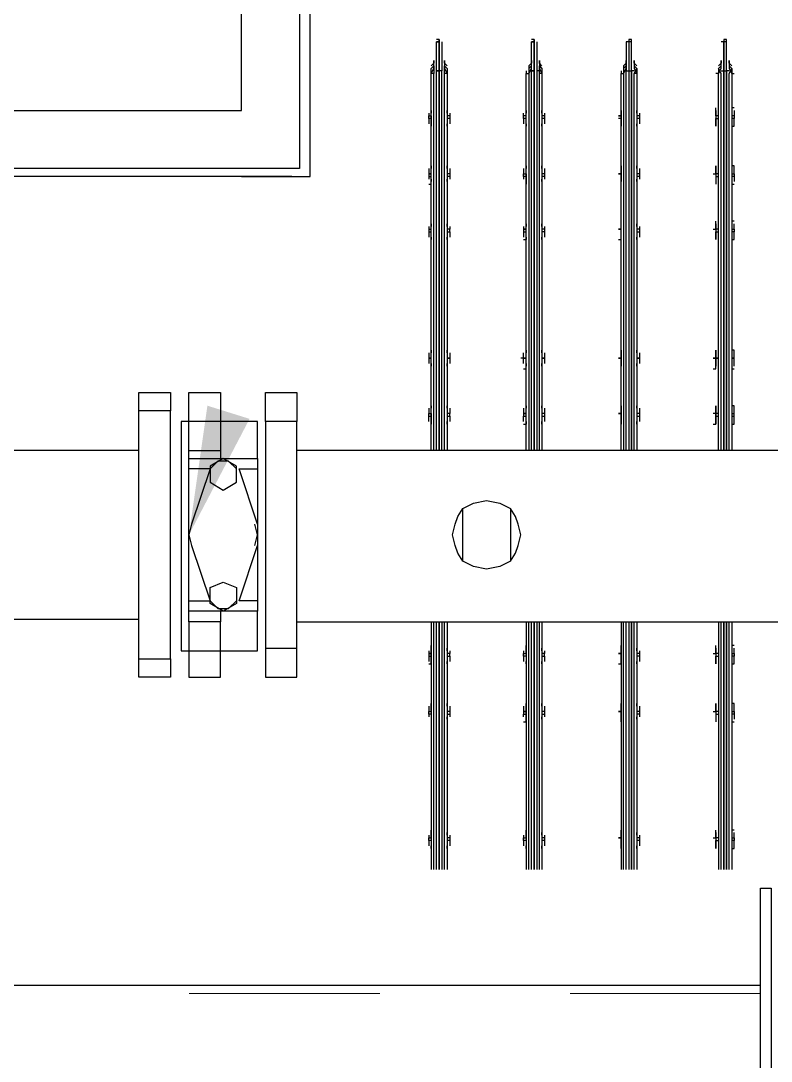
# Model space of a CAD drawing. Header units: metres. Extents: x 529718 to 530172, y 2673462 to 2673812.
# Drawn here: x 529952.677 to 529953.071, y 2673647.627 to 2673648.173 of the extents above; entities that cross this region are included whole.
import ezdxf

# ---------------------------------------------------------------- set-up
doc = ezdxf.new("R2010")
doc.units = ezdxf.units.M
doc.linetypes.add('PDF_IMPORT', pattern=[1, 0.8, -0.2])
doc.layers.add('IDT', color=7, linetype='Continuous')

# ---------------------------------------------------------------- blocks, each defined once
blk = doc.blocks.new('IDT')
at = {"layer": 'IDT', "color": 0, "lineweight": 25}
for p, q in [((14.77219, 8.9452), (14.77219, 9.80413)), ((14.77772, 9.80413), (14.77772, 8.9452)), ((14.77772, 9.75434), (14.77772, 8.99637)), ((14.77772, 8.99637), (16.87873, 8.99637)), ((14.77772, 8.9452), (14.77219, 8.9452)), ((14.79294, 8.8055), (14.79294, 8.93551)), ((14.79432, 8.93551), (14.79432, 8.8055)), ((14.7957, 8.8055), (14.7957, 8.93551)), ((14.7957, 8.93551), (14.7957, 8.8055)), ((14.79709, 8.93551), (14.79709, 8.8055)), ((14.79709, 8.8055), (14.79709, 8.93551)), ((14.79847, 8.93551), (14.79847, 8.8055)), ((14.79985, 8.8055), (14.79985, 8.93551)), ((14.84273, 8.8055), (14.84273, 8.93551)), ((14.84411, 8.93551), (14.84411, 8.8055)), ((14.8455, 8.8055), (14.8455, 8.93551)), ((14.8455, 8.93551), (14.8455, 8.8055)), ((14.84688, 8.8055), (14.84688, 8.93551)), ((14.84826, 8.93551), (14.84826, 8.8055)), ((14.84965, 8.93551), (14.84965, 8.8055)), ((14.85103, 8.8055), (14.85103, 8.93551)), ((14.89252, 8.8055), (14.89252, 8.93551)), ((14.89391, 8.93551), (14.89391, 8.8055)), ((14.89529, 8.8055), (14.89529, 8.93551)), ((14.89667, 8.8055), (14.89667, 8.93551)), ((14.89667, 8.93551), (14.89667, 8.8055)), ((14.89806, 8.93551), (14.89806, 8.8055)), ((14.89944, 8.93551), (14.89944, 8.8055)), ((14.90082, 8.8055), (14.90082, 8.93551)), ((14.94232, 8.8055), (14.94232, 8.93551)), ((14.9437, 8.93551), (14.9437, 8.8055)), ((14.94508, 8.8055), (14.94508, 8.93551)), ((14.94647, 8.8055), (14.94647, 8.93551)), ((14.94647, 8.93551), (14.94647, 8.8055)), ((14.94785, 8.93551), (14.94785, 8.8055)), ((14.94923, 8.93551), (14.94923, 8.8055)), ((14.95062, 8.8055), (14.95062, 8.93551)), ((14.79294, 8.92445), (14.79155, 8.92445)), ((14.79155, 8.92445), (14.79155, 8.92307)), ((14.79155, 8.92307), (14.79155, 8.9203)), ((14.79294, 8.9203), (14.79294, 8.92445)), ((14.80124, 8.9203), (14.80124, 8.92445)), ((14.80124, 8.92445), (14.80124, 8.92307)), ((14.80124, 8.92307), (14.80124, 8.9203)), ((14.84135, 8.9203), (14.84135, 8.92307)), ((14.84273, 8.9203), (14.84273, 8.92445)), ((14.84273, 8.92445), (14.84273, 8.92307)), ((14.85103, 8.91892), (14.85103, 8.92445)), ((14.85103, 8.92445), (14.85103, 8.92307)), ((14.85103, 8.92307), (14.85103, 8.91892)), ((14.89114, 8.9203), (14.89114, 8.92307)), ((14.89252, 8.9203), (14.89252, 8.92445)), ((14.89252, 8.92445), (14.89252, 8.92307)), ((14.90082, 8.9203), (14.90082, 8.92445)), ((14.90082, 8.92445), (14.90082, 8.92307)), ((14.90221, 8.9203), (14.90221, 8.92307)), ((14.94093, 8.9203), (14.94093, 8.92307)), ((14.94232, 8.9203), (14.94232, 8.92445)), ((14.94232, 8.92445), (14.94232, 8.92307)), ((14.95062, 8.9203), (14.95062, 8.92445)), ((14.95062, 8.92445), (14.95062, 8.92307)), ((14.952, 8.9203), (14.952, 8.92307)), ((14.79155, 8.91892), (14.79155, 8.9203)), ((14.79155, 8.9203), (14.79294, 8.9203)), ((14.79294, 8.91892), (14.79155, 8.91892)), ((14.79155, 8.91892), (14.79155, 8.91753)), ((14.79155, 8.91753), (14.79155, 8.91615)), ((14.79294, 8.91892), (14.79294, 8.9203)), ((14.79294, 8.91477), (14.79294, 8.91892)), ((14.80124, 8.9203), (14.79985, 8.9203)), ((14.79985, 8.91892), (14.80124, 8.91892)), ((14.80124, 8.91892), (14.80124, 8.9203)), ((14.80124, 8.91892), (14.80124, 8.9203)), ((14.80124, 8.91892), (14.80124, 8.91477)), ((14.80124, 8.91753), (14.80124, 8.91892)), ((14.80262, 8.91892), (14.80124, 8.91892)), ((14.80124, 8.91615), (14.80124, 8.91753)), ((14.84135, 8.91892), (14.84135, 8.9203)), ((14.84135, 8.9203), (14.84273, 8.9203)), ((14.84135, 8.91753), (14.84135, 8.91892)), ((14.84135, 8.91892), (14.84273, 8.91892)), ((14.84273, 8.91477), (14.84273, 8.9203)), ((14.84273, 8.91753), (14.84273, 8.91615)), ((14.85103, 8.91753), (14.85103, 8.91892)), ((14.85103, 8.91892), (14.85241, 8.91892)), ((14.85241, 8.91892), (14.85103, 8.91892)), ((14.85103, 8.91892), (14.85103, 8.91477)), ((14.85103, 8.91615), (14.85103, 8.91753)), ((14.89114, 8.91892), (14.89114, 8.9203)), ((14.89114, 8.9203), (14.89252, 8.9203)), ((14.89114, 8.91753), (14.89114, 8.91892)), ((14.89114, 8.91892), (14.89252, 8.91892)), ((14.89252, 8.91477), (14.89252, 8.9203)), ((14.89252, 8.91753), (14.89252, 8.91615)), ((14.90082, 8.9203), (14.90221, 8.9203)), ((14.90082, 8.91892), (14.90082, 8.9203)), ((14.90221, 8.91892), (14.90082, 8.91892)), ((14.90082, 8.91892), (14.90082, 8.91477)), ((14.90221, 8.91892), (14.90082, 8.91892)), ((14.90082, 8.91615), (14.90082, 8.91753)), ((14.90221, 8.9203), (14.90221, 8.91892)), ((14.90221, 8.91753), (14.90221, 8.91892)), ((14.94093, 8.91892), (14.94093, 8.9203)), ((14.94093, 8.9203), (14.94232, 8.9203)), ((14.94093, 8.91753), (14.94093, 8.91892)), ((14.94093, 8.91892), (14.94232, 8.91892)), ((14.94232, 8.91892), (14.94232, 8.9203)), ((14.94232, 8.91477), (14.94232, 8.91892)), ((14.94232, 8.91753), (14.94232, 8.91615)), ((14.95062, 8.9203), (14.952, 8.9203)), ((14.95062, 8.91892), (14.95062, 8.9203)), ((14.952, 8.91892), (14.95062, 8.91892)), ((14.95062, 8.91892), (14.95062, 8.91477)), ((14.952, 8.91892), (14.95062, 8.91892)), ((14.95062, 8.91615), (14.95062, 8.91753)), ((14.952, 8.9203), (14.952, 8.91892)), ((14.952, 8.91753), (14.952, 8.91892)), ((14.79155, 8.91477), (14.79294, 8.91477)), ((14.79294, 8.85806), (14.79155, 8.85806)), ((14.79155, 8.85529), (14.79155, 8.85667)), ((14.79294, 8.84838), (14.79294, 8.85806)), ((14.80124, 8.85391), (14.80124, 8.85806)), ((14.80124, 8.85529), (14.80124, 8.85667)), ((14.84273, 8.85391), (14.84273, 8.85806)), ((14.84273, 8.85667), (14.84273, 8.85529)), ((14.85103, 8.85806), (14.85103, 8.85253)), ((14.85103, 8.85529), (14.85103, 8.85667)), ((14.89252, 8.85253), (14.89252, 8.85806)), ((14.89252, 8.85667), (14.89252, 8.85529)), ((14.90221, 8.85806), (14.90082, 8.85806)), ((14.90082, 8.85806), (14.90082, 8.85391)), ((14.90082, 8.85529), (14.90082, 8.85667)), ((14.94232, 8.85391), (14.94232, 8.85806)), ((14.94232, 8.85667), (14.94232, 8.85529)), ((14.95062, 8.85391), (14.95062, 8.85806)), ((14.95062, 8.85529), (14.95062, 8.85667)), ((14.79155, 8.85391), (14.79155, 8.85529)), ((14.79155, 8.85253), (14.79155, 8.85391)), ((14.79155, 8.85391), (14.79294, 8.85391)), ((14.79294, 8.85253), (14.79155, 8.85253)), ((14.79155, 8.85253), (14.79155, 8.84976)), ((14.80124, 8.85391), (14.79985, 8.85391)), ((14.79985, 8.85253), (14.80124, 8.85253)), ((14.80124, 8.85391), (14.80124, 8.85529)), ((14.80124, 8.85253), (14.80124, 8.85391)), ((14.80124, 8.85253), (14.80124, 8.85391)), ((14.80124, 8.85253), (14.80124, 8.84838)), ((14.80124, 8.84976), (14.80124, 8.85253)), ((14.80262, 8.85253), (14.80124, 8.85253)), ((14.84135, 8.85391), (14.84135, 8.85529)), ((14.84135, 8.85253), (14.84135, 8.85391)), ((14.84135, 8.85391), (14.84273, 8.85391)), ((14.84135, 8.84976), (14.84135, 8.85253)), ((14.84135, 8.85253), (14.84273, 8.85253)), ((14.84273, 8.85253), (14.84273, 8.85391)), ((14.84273, 8.84838), (14.84273, 8.85253)), ((14.85103, 8.85391), (14.85103, 8.85529)), ((14.85103, 8.85253), (14.85103, 8.85391)), ((14.85103, 8.84976), (14.85103, 8.85253)), ((14.85103, 8.85253), (14.85241, 8.85253)), ((14.85241, 8.85253), (14.85103, 8.85253)), ((14.85103, 8.85253), (14.85103, 8.84838)), ((14.89114, 8.85391), (14.89114, 8.85529)), ((14.89252, 8.85391), (14.89114, 8.85391)), ((14.89114, 8.85253), (14.89114, 8.85391)), ((14.89114, 8.84976), (14.89114, 8.85253)), ((14.89114, 8.85253), (14.89252, 8.85253)), ((14.89252, 8.84838), (14.89252, 8.85253)), ((14.90082, 8.85391), (14.90082, 8.85253)), ((14.90221, 8.85391), (14.90082, 8.85391)), ((14.90221, 8.85253), (14.90082, 8.85253)), ((14.90082, 8.85253), (14.90082, 8.84838)), ((14.90082, 8.85253), (14.90221, 8.85253)), ((14.90221, 8.85529), (14.90221, 8.85391)), ((14.90221, 8.85253), (14.90221, 8.85391)), ((14.90221, 8.84976), (14.90221, 8.85253)), ((14.94093, 8.85391), (14.94093, 8.85529)), ((14.94232, 8.85391), (14.94093, 8.85391)), ((14.94093, 8.85253), (14.94093, 8.85391)), ((14.94093, 8.84976), (14.94093, 8.85253)), ((14.94093, 8.85253), (14.94232, 8.85253)), ((14.94232, 8.85253), (14.94232, 8.85391)), ((14.94232, 8.84838), (14.94232, 8.85253)), ((14.95062, 8.85391), (14.952, 8.85391)), ((14.95062, 8.85253), (14.95062, 8.85391)), ((14.952, 8.85253), (14.95062, 8.85253)), ((14.95062, 8.85253), (14.95062, 8.84838)), ((14.952, 8.85253), (14.95062, 8.85253)), ((14.952, 8.85391), (14.952, 8.85529)), ((14.952, 8.85391), (14.952, 8.85253)), ((14.952, 8.84976), (14.952, 8.85253)), ((14.79155, 8.84976), (14.79155, 8.84838)), ((14.79155, 8.84838), (14.79294, 8.84838)), ((14.80124, 8.84838), (14.80124, 8.84976)), ((14.84273, 8.84976), (14.84273, 8.84838)), ((14.85103, 8.84838), (14.85103, 8.84976)), ((14.89252, 8.84976), (14.89252, 8.84838)), ((14.90082, 8.84838), (14.90082, 8.84976)), ((14.94232, 8.84976), (14.94232, 8.84838)), ((14.95062, 8.84838), (14.95062, 8.84976)), ((15.03775, 8.83454), (15.02116, 8.83454)), ((15.02116, 8.83454), (15.02116, 8.81933)), ((15.03775, 8.81933), (15.03775, 8.83454)), ((15.07787, 8.83454), (15.06127, 8.83454)), ((15.06127, 8.83454), (15.06127, 8.82071)), ((15.07787, 8.82071), (15.07787, 8.83454)), ((15.08755, 8.82486), (15.08755, 8.83454)), ((15.08755, 8.83454), (15.10415, 8.83454)), ((15.10415, 8.83454), (15.10415, 8.82486)), ((14.79294, 8.82763), (14.79155, 8.82763)), ((14.79155, 8.82763), (14.79155, 8.82625)), ((14.79155, 8.82625), (14.79155, 8.82348)), ((14.79155, 8.8221), (14.79155, 8.82348)), ((14.79155, 8.82348), (14.79294, 8.82348)), ((14.79294, 8.82348), (14.79294, 8.82763)), ((14.79294, 8.8221), (14.79294, 8.82348)), ((14.80124, 8.82348), (14.79985, 8.82348)), ((14.80124, 8.82348), (14.80124, 8.82763)), ((14.80124, 8.82763), (14.80124, 8.82625)), ((14.80124, 8.82625), (14.80124, 8.82348)), ((14.80124, 8.8221), (14.80124, 8.82348)), ((14.80124, 8.8221), (14.80124, 8.82348)), ((14.84135, 8.82348), (14.84135, 8.82625)), ((14.84135, 8.8221), (14.84135, 8.82348)), ((14.84135, 8.82348), (14.84273, 8.82348)), ((14.84273, 8.81795), (14.84273, 8.82763)), ((14.84273, 8.82763), (14.84273, 8.82625)), ((14.85103, 8.82763), (14.85103, 8.82625)), ((14.85241, 8.82763), (14.85103, 8.82763)), ((14.85103, 8.82763), (14.85103, 8.82348)), ((14.85103, 8.82625), (14.85103, 8.82348)), ((14.85103, 8.82348), (14.85103, 8.8221)), ((14.85103, 8.82348), (14.85103, 8.8221)), ((14.89114, 8.82348), (14.89114, 8.82625)), ((14.89252, 8.82348), (14.89114, 8.82348)), ((14.89114, 8.82348), (14.89114, 8.8221)), ((14.89252, 8.82348), (14.89252, 8.82763)), ((14.89252, 8.82763), (14.89252, 8.82625)), ((14.89252, 8.8221), (14.89252, 8.82348)), ((14.90082, 8.82348), (14.90082, 8.82763)), ((14.90082, 8.82763), (14.90082, 8.82625)), ((14.90082, 8.82348), (14.90221, 8.82348)), ((14.90082, 8.8221), (14.90082, 8.82348)), ((14.90221, 8.82348), (14.90221, 8.82625)), ((14.90221, 8.82348), (14.90221, 8.8221)), ((14.94093, 8.82348), (14.94093, 8.82625)), ((14.94232, 8.82348), (14.94093, 8.82348)), ((14.94093, 8.82348), (14.94093, 8.8221)), ((14.94232, 8.82348), (14.94232, 8.82763)), ((14.94232, 8.82763), (14.94232, 8.82625)), ((14.94232, 8.8221), (14.94232, 8.82348)), ((14.952, 8.82763), (14.95062, 8.82763)), ((14.95062, 8.82763), (14.95062, 8.82348)), ((14.95062, 8.82625), (14.95062, 8.82763)), ((14.95062, 8.82348), (14.95062, 8.8221)), ((14.952, 8.82348), (14.95062, 8.82348)), ((14.952, 8.82348), (14.952, 8.82625)), ((14.952, 8.8221), (14.952, 8.82348)), ((15.10415, 8.82486), (15.08755, 8.82486)), ((15.08755, 8.82486), (15.08755, 8.69485)), ((15.10415, 8.82486), (15.10415, 8.69485)), ((14.79294, 8.8221), (14.79155, 8.8221)), ((14.79155, 8.8221), (14.79155, 8.82071)), ((14.79155, 8.82071), (14.79155, 8.81933)), ((14.79155, 8.81795), (14.79294, 8.81795)), ((14.79294, 8.81795), (14.79294, 8.8221)), ((14.79985, 8.8221), (14.80124, 8.8221)), ((14.80124, 8.8221), (14.80124, 8.81795)), ((14.80124, 8.82071), (14.80124, 8.8221)), ((14.80262, 8.8221), (14.80124, 8.8221)), ((14.80124, 8.81933), (14.80124, 8.82071)), ((14.84135, 8.82071), (14.84135, 8.8221)), ((14.84135, 8.8221), (14.84273, 8.8221)), ((14.84273, 8.82071), (14.84273, 8.81933)), ((14.85103, 8.8221), (14.85241, 8.8221)), ((14.85241, 8.8221), (14.85103, 8.8221)), ((14.85103, 8.8221), (14.85103, 8.81795)), ((14.85103, 8.8221), (14.85103, 8.82071)), ((14.85103, 8.82071), (14.85103, 8.81933)), ((14.89114, 8.82071), (14.89114, 8.8221)), ((14.89114, 8.8221), (14.89252, 8.8221)), ((14.89252, 8.81795), (14.89252, 8.8221)), ((14.89252, 8.82071), (14.89252, 8.81933)), ((14.90221, 8.8221), (14.90082, 8.8221)), ((14.90082, 8.8221), (14.90082, 8.81795)), ((14.90221, 8.8221), (14.90082, 8.8221)), ((14.90082, 8.81933), (14.90082, 8.82071)), ((14.90221, 8.82071), (14.90221, 8.8221)), ((14.94093, 8.82071), (14.94093, 8.8221)), ((14.94093, 8.8221), (14.94232, 8.8221)), ((14.94232, 8.81795), (14.94232, 8.8221)), ((14.94232, 8.82071), (14.94232, 8.81933)), ((14.952, 8.8221), (14.95062, 8.8221)), ((14.95062, 8.8221), (14.95062, 8.81795)), ((14.95062, 8.8221), (14.952, 8.8221)), ((14.95062, 8.81933), (14.95062, 8.82071)), ((14.952, 8.82071), (14.952, 8.8221)), ((15.03775, 8.81933), (15.02116, 8.81933)), ((15.02116, 8.81933), (15.02116, 8.70038)), ((15.03775, 8.70038), (15.03775, 8.81933)), ((15.06127, 8.82071), (15.0419, 8.82071)), ((15.0419, 8.82071), (15.0419, 8.79997)), ((15.07787, 8.82071), (15.06127, 8.82071)), ((15.06127, 8.82071), (15.06127, 8.8055)), ((15.08202, 8.82071), (15.07787, 8.82071)), ((15.07787, 8.8055), (15.07787, 8.82071)), ((15.08202, 8.70038), (15.08202, 8.82071)), ((15.02116, 8.8055), (14.44023, 8.8055)), ((15.06127, 8.79997), (15.06127, 8.8055)), ((15.06127, 8.8055), (15.07787, 8.8055)), ((15.07787, 8.8055), (15.07787, 8.79997)), ((15.21341, 8.80411), (15.10415, 8.80411)), ((15.0419, 8.79443), (15.0419, 8.79997)), ((15.0419, 8.79997), (15.07787, 8.79997)), ((15.05297, 8.79582), (15.05988, 8.79997)), ((15.05712, 8.79858), (15.05297, 8.79443)), ((15.06265, 8.79858), (15.05712, 8.79858)), ((15.05988, 8.79997), (15.0668, 8.79582)), ((15.0668, 8.79443), (15.06265, 8.79858)), ((15.07787, 8.79997), (15.07787, 8.79443)), ((15.0419, 8.75985), (15.0419, 8.79443)), ((15.0419, 8.79443), (15.05159, 8.79443)), ((15.05159, 8.79443), (15.0419, 8.76539)), ((15.05297, 8.78752), (15.05297, 8.79582)), ((15.0668, 8.79582), (15.0668, 8.78752)), ((15.07648, 8.76539), (15.0668, 8.79443)), ((15.07787, 8.79443), (15.0668, 8.79443)), ((15.07787, 8.79443), (15.07787, 8.75985)), ((15.05988, 8.78475), (15.05297, 8.78752)), ((15.0668, 8.78752), (15.05988, 8.78475)), ((14.90912, 8.77369), (14.91465, 8.77645)), ((14.91465, 8.77645), (14.92157, 8.77783)), ((14.92157, 8.77783), (14.92849, 8.77645)), ((14.92849, 8.77645), (14.93402, 8.77369)), ((14.90635, 8.76954), (14.90497, 8.76539)), ((14.90912, 8.77369), (14.90635, 8.76954)), ((14.90912, 8.74602), (14.90912, 8.77369)), ((14.93402, 8.77369), (14.93678, 8.76954)), ((14.93402, 8.77369), (14.93402, 8.74602)), ((14.93678, 8.76954), (14.93817, 8.76539)), ((14.90497, 8.76539), (14.90359, 8.75985)), ((14.93817, 8.76539), (14.93955, 8.75985)), ((15.04329, 8.76539), (15.0419, 8.75985)), ((15.07787, 8.75985), (15.07648, 8.76539)), ((14.90359, 8.75985), (14.90497, 8.75432)), ((14.93955, 8.75985), (14.93817, 8.75432)), ((15.0419, 8.72528), (15.0419, 8.75985)), ((15.0419, 8.75985), (15.04329, 8.75432)), ((15.07648, 8.75432), (15.07787, 8.75985)), ((15.07787, 8.75985), (15.07787, 8.72528)), ((14.90497, 8.75432), (14.90635, 8.75017)), ((14.93817, 8.75432), (14.93678, 8.75017)), ((15.0419, 8.75432), (15.05159, 8.72528)), ((15.0668, 8.72528), (15.07648, 8.75432)), ((14.90635, 8.75017), (14.90912, 8.74602)), ((14.93678, 8.75017), (14.93402, 8.74602)), ((14.91465, 8.74326), (14.90912, 8.74602)), ((14.92157, 8.74187), (14.91465, 8.74326)), ((14.92849, 8.74326), (14.92157, 8.74187)), ((14.93402, 8.74602), (14.92849, 8.74326)), ((15.05988, 8.73634), (15.05297, 8.73219)), ((15.0668, 8.73219), (15.05988, 8.73634)), ((15.05297, 8.73219), (15.05297, 8.72389)), ((15.0668, 8.72389), (15.0668, 8.73219)), ((15.0419, 8.71974), (15.0419, 8.72528)), ((15.05159, 8.72528), (15.0419, 8.72528)), ((15.05297, 8.72528), (15.05712, 8.72113)), ((15.06265, 8.72113), (15.0668, 8.72528)), ((15.0668, 8.72528), (15.07787, 8.72528)), ((15.07787, 8.72528), (15.07787, 8.71974)), ((15.0419, 8.71974), (15.0419, 8.70038)), ((15.07787, 8.71974), (15.0419, 8.71974)), ((15.05297, 8.72389), (15.05988, 8.71974)), ((15.05712, 8.72113), (15.06265, 8.72113)), ((15.05988, 8.71974), (15.0668, 8.72389)), ((15.06127, 8.71559), (15.06127, 8.71974)), ((15.07787, 8.71974), (15.07787, 8.71559)), ((14.44023, 8.71559), (15.02116, 8.71559)), ((14.79294, 8.5178), (14.79294, 8.71559)), ((14.79432, 8.71559), (14.79432, 8.5178)), ((14.7957, 8.51642), (14.7957, 8.71559)), ((14.7957, 8.71559), (14.7957, 8.51642)), ((14.79709, 8.51642), (14.79709, 8.71559)), ((14.79709, 8.71559), (14.79709, 8.51642)), ((14.79847, 8.71559), (14.79847, 8.5178)), ((14.79985, 8.71559), (14.79985, 8.5178)), ((14.84273, 8.5178), (14.84273, 8.71559)), ((14.84411, 8.71559), (14.84411, 8.5178)), ((14.8455, 8.51642), (14.8455, 8.71559)), ((14.8455, 8.71559), (14.8455, 8.51642)), ((14.84688, 8.51642), (14.84688, 8.71559)), ((14.84826, 8.71559), (14.84826, 8.51642)), ((14.84965, 8.5178), (14.84965, 8.71559)), ((14.85103, 8.71559), (14.85103, 8.5178)), ((14.89252, 8.5178), (14.89252, 8.71559)), ((14.89391, 8.71559), (14.89391, 8.5178)), ((14.89529, 8.51642), (14.89529, 8.71559)), ((14.89667, 8.71559), (14.89667, 8.51642)), ((14.89667, 8.51642), (14.89667, 8.71559)), ((14.89806, 8.71559), (14.89806, 8.51642)), ((14.89944, 8.5178), (14.89944, 8.71559)), ((14.90082, 8.71559), (14.90082, 8.5178)), ((14.94232, 8.5178), (14.94232, 8.71559)), ((14.9437, 8.71559), (14.9437, 8.5178)), ((14.94508, 8.71559), (14.94508, 8.51642)), ((14.94647, 8.51642), (14.94647, 8.71559)), ((14.94647, 8.71559), (14.94647, 8.51642)), ((14.94785, 8.71559), (14.94785, 8.51642)), ((14.94923, 8.71559), (14.94923, 8.5178)), ((14.95062, 8.71559), (14.95062, 8.5178)), ((15.06127, 8.70038), (15.06127, 8.71559)), ((15.07787, 8.71559), (15.06127, 8.71559)), ((15.07787, 8.71559), (15.07787, 8.70038)), ((15.10415, 8.71559), (15.21341, 8.71559)), ((14.79294, 8.70176), (14.79155, 8.70176)), ((14.79155, 8.70176), (14.79155, 8.70038)), ((14.79155, 8.70038), (14.79155, 8.69761)), ((14.79294, 8.69623), (14.79294, 8.70176)), ((14.80262, 8.70176), (14.80124, 8.70176)), ((14.80124, 8.70176), (14.80124, 8.69761)), ((14.80124, 8.70038), (14.80124, 8.70176)), ((14.80124, 8.69761), (14.80124, 8.70038)), ((14.84135, 8.69761), (14.84135, 8.70038)), ((14.84273, 8.69761), (14.84273, 8.70176)), ((14.84273, 8.70176), (14.84273, 8.70038)), ((14.85103, 8.70176), (14.85103, 8.70038)), ((14.85103, 8.69761), (14.85103, 8.70176)), ((14.85103, 8.70038), (14.85103, 8.69761)), ((14.89114, 8.69761), (14.89114, 8.70038)), ((14.89252, 8.69761), (14.89252, 8.70176)), ((14.89252, 8.70176), (14.89252, 8.70038)), ((14.90221, 8.70176), (14.90082, 8.70176)), ((14.90082, 8.70176), (14.90082, 8.69761)), ((14.90082, 8.70038), (14.90082, 8.70176)), ((14.90221, 8.70038), (14.90221, 8.69761)), ((14.94093, 8.69761), (14.94093, 8.70038)), ((14.94232, 8.69761), (14.94232, 8.70176)), ((14.94232, 8.70176), (14.94232, 8.70038)), ((14.95062, 8.69761), (14.95062, 8.70176)), ((14.95062, 8.70176), (14.95062, 8.70038)), ((14.952, 8.70038), (14.952, 8.69761)), ((15.02116, 8.68516), (15.02116, 8.70038)), ((15.02116, 8.70038), (15.03775, 8.70038)), ((15.03775, 8.70038), (15.03775, 8.68516)), ((15.0419, 8.70038), (15.06127, 8.70038)), ((15.06127, 8.68516), (15.06127, 8.70038)), ((15.06127, 8.70038), (15.07787, 8.70038)), ((15.07787, 8.70038), (15.07787, 8.68516)), ((15.07787, 8.70038), (15.08202, 8.70038)), ((14.79294, 8.69761), (14.79155, 8.69761)), ((14.79155, 8.69761), (14.79155, 8.69623)), ((14.79294, 8.69623), (14.79155, 8.69623)), ((14.79155, 8.69623), (14.79155, 8.69346)), ((14.79155, 8.69346), (14.79155, 8.69208)), ((14.79294, 8.69208), (14.79294, 8.69623)), ((14.80124, 8.69761), (14.79985, 8.69761)), ((14.79985, 8.69623), (14.80124, 8.69623)), ((14.80124, 8.69623), (14.80124, 8.69761)), ((14.80124, 8.69761), (14.80124, 8.69623)), ((14.80124, 8.69623), (14.80124, 8.69208)), ((14.80124, 8.69346), (14.80124, 8.69623)), ((14.80124, 8.69623), (14.80262, 8.69623)), ((14.80124, 8.69208), (14.80124, 8.69346)), ((14.84273, 8.69761), (14.84135, 8.69761)), ((14.84135, 8.69623), (14.84135, 8.69761)), ((14.84135, 8.69346), (14.84135, 8.69623)), ((14.84135, 8.69623), (14.84273, 8.69623)), ((14.84273, 8.69623), (14.84273, 8.69761)), ((14.84273, 8.69208), (14.84273, 8.69623)), ((14.84273, 8.69346), (14.84273, 8.69208)), ((14.85103, 8.69761), (14.85103, 8.69623)), ((14.85103, 8.69623), (14.85103, 8.69761)), ((14.85103, 8.69623), (14.85241, 8.69623)), ((14.85241, 8.69623), (14.85103, 8.69623)), ((14.85103, 8.69623), (14.85103, 8.69208)), ((14.85103, 8.69346), (14.85103, 8.69623)), ((14.85103, 8.69208), (14.85103, 8.69346)), ((14.89252, 8.69761), (14.89114, 8.69761)), ((14.89114, 8.69623), (14.89114, 8.69761)), ((14.89114, 8.69346), (14.89114, 8.69623)), ((14.89114, 8.69623), (14.89252, 8.69623)), ((14.89252, 8.69623), (14.89252, 8.69761)), ((14.89252, 8.69208), (14.89252, 8.69623)), ((14.89252, 8.69346), (14.89252, 8.69208)), ((14.90082, 8.69761), (14.90082, 8.69623)), ((14.90221, 8.69761), (14.90082, 8.69761)), ((14.90221, 8.69623), (14.90082, 8.69623)), ((14.90082, 8.69623), (14.90082, 8.69208)), ((14.90082, 8.69623), (14.90221, 8.69623)), ((14.90082, 8.69208), (14.90082, 8.69346)), ((14.90221, 8.69623), (14.90221, 8.69761)), ((14.90221, 8.69346), (14.90221, 8.69623)), ((14.94232, 8.69761), (14.94093, 8.69761)), ((14.94093, 8.69761), (14.94093, 8.69623)), ((14.94093, 8.69346), (14.94093, 8.69623)), ((14.94093, 8.69623), (14.94232, 8.69623)), ((14.94232, 8.69208), (14.94232, 8.69761)), ((14.94232, 8.69346), (14.94232, 8.69208)), ((14.95062, 8.69623), (14.95062, 8.69761)), ((14.952, 8.69761), (14.95062, 8.69761)), ((14.952, 8.69623), (14.95062, 8.69623)), ((14.95062, 8.69623), (14.95062, 8.69208)), ((14.952, 8.69623), (14.95062, 8.69623)), ((14.95062, 8.69208), (14.95062, 8.69346)), ((14.952, 8.69761), (14.952, 8.69623)), ((14.952, 8.69346), (14.952, 8.69623)), ((15.08755, 8.68516), (15.08755, 8.69485)), ((15.08755, 8.69485), (15.10415, 8.69485)), ((15.10415, 8.69485), (15.10415, 8.68516)), ((14.79155, 8.69208), (14.79294, 8.69208)), ((15.03775, 8.68516), (15.02116, 8.68516)), ((15.07787, 8.68516), (15.06127, 8.68516)), ((15.10415, 8.68516), (15.08755, 8.68516)), ((14.79294, 8.67272), (14.79155, 8.67272)), ((14.79155, 8.67133), (14.79155, 8.66995)), ((14.79294, 8.66718), (14.79294, 8.67272)), ((14.80262, 8.67272), (14.80124, 8.67272)), ((14.80124, 8.67272), (14.80124, 8.66718)), ((14.80124, 8.66995), (14.80124, 8.67133)), ((14.84273, 8.66718), (14.84273, 8.67272)), ((14.84273, 8.67133), (14.84273, 8.66995)), ((14.85103, 8.67272), (14.85103, 8.66718)), ((14.85103, 8.66995), (14.85103, 8.67133)), ((14.89252, 8.66718), (14.89252, 8.67272)), ((14.89252, 8.67133), (14.89252, 8.66995)), ((14.90221, 8.67272), (14.90082, 8.67272)), ((14.90082, 8.67272), (14.90082, 8.66718)), ((14.90082, 8.66995), (14.90082, 8.67133)), ((14.94232, 8.66718), (14.94232, 8.67272)), ((14.94232, 8.67133), (14.94232, 8.66995)), ((14.95062, 8.67272), (14.95062, 8.66718)), ((14.95062, 8.66995), (14.95062, 8.67133)), ((14.79155, 8.66995), (14.79155, 8.66718)), ((14.79155, 8.66718), (14.79294, 8.66718)), ((14.79294, 8.66718), (14.79155, 8.66718)), ((14.79155, 8.66718), (14.79155, 8.66442)), ((14.79294, 8.66303), (14.79294, 8.66718)), ((14.80124, 8.66718), (14.79985, 8.66718)), ((14.79985, 8.66718), (14.80124, 8.66718)), ((14.80124, 8.66718), (14.80124, 8.66995)), ((14.80124, 8.66718), (14.80124, 8.66303)), ((14.80124, 8.66442), (14.80124, 8.66718)), ((14.80124, 8.66718), (14.80262, 8.66718)), ((14.80262, 8.66718), (14.80124, 8.66718)), ((14.80124, 8.66718), (14.80262, 8.66718)), ((14.84135, 8.66718), (14.84135, 8.66995)), ((14.84135, 8.66442), (14.84135, 8.66718)), ((14.84135, 8.66718), (14.84273, 8.66718)), ((14.84273, 8.66718), (14.84135, 8.66718)), ((14.84273, 8.66303), (14.84273, 8.66718)), ((14.85103, 8.66718), (14.85103, 8.66995)), ((14.85103, 8.66718), (14.85241, 8.66718)), ((14.85241, 8.66718), (14.85103, 8.66718)), ((14.85103, 8.66718), (14.85103, 8.66303)), ((14.85103, 8.66442), (14.85103, 8.66718)), ((14.85103, 8.66718), (14.85241, 8.66718)), ((14.89114, 8.66718), (14.89114, 8.66995)), ((14.89114, 8.66442), (14.89114, 8.66718)), ((14.89114, 8.66718), (14.89252, 8.66718)), ((14.89252, 8.66718), (14.89114, 8.66718)), ((14.89252, 8.66303), (14.89252, 8.66718)), ((14.90221, 8.66718), (14.90082, 8.66718)), ((14.90082, 8.66718), (14.90221, 8.66718)), ((14.90221, 8.66718), (14.90082, 8.66718)), ((14.90082, 8.66718), (14.90082, 8.66303)), ((14.90082, 8.66718), (14.90221, 8.66718)), ((14.90221, 8.66995), (14.90221, 8.66718)), ((14.90221, 8.66718), (14.90221, 8.66442)), ((14.90221, 8.66718), (14.90359, 8.66718)), ((14.94093, 8.66718), (14.94093, 8.66995)), ((14.94093, 8.66442), (14.94093, 8.66718)), ((14.94093, 8.66718), (14.94232, 8.66718)), ((14.94232, 8.66718), (14.94093, 8.66718)), ((14.94232, 8.66303), (14.94232, 8.66718)), ((14.95062, 8.66718), (14.952, 8.66718)), ((14.952, 8.66718), (14.95062, 8.66718)), ((14.95062, 8.66718), (14.95062, 8.66303)), ((14.95062, 8.66718), (14.952, 8.66718)), ((14.952, 8.66718), (14.95062, 8.66718)), ((14.952, 8.66718), (14.952, 8.66995)), ((14.952, 8.66442), (14.952, 8.66718)), ((14.79155, 8.66442), (14.79155, 8.66303)), ((14.79155, 8.66303), (14.79294, 8.66303)), ((14.80124, 8.66303), (14.80124, 8.66442)), ((14.84273, 8.66442), (14.84273, 8.66303)), ((14.85103, 8.66303), (14.85103, 8.66442)), ((14.89252, 8.66442), (14.89252, 8.66303)), ((14.90082, 8.66303), (14.90082, 8.66442)), ((14.94232, 8.66442), (14.94232, 8.66303)), ((14.95062, 8.66303), (14.95062, 8.66442)), ((14.79294, 8.60494), (14.79155, 8.60494)), ((14.79155, 8.60494), (14.79155, 8.60356)), ((14.79294, 8.60079), (14.79294, 8.60494)), ((14.80124, 8.60079), (14.80124, 8.60494)), ((14.80124, 8.60494), (14.80124, 8.60356)), ((14.84273, 8.59526), (14.84273, 8.60494)), ((14.84273, 8.60494), (14.84273, 8.60356)), ((14.85103, 8.60494), (14.85103, 8.60356)), ((14.85241, 8.60494), (14.85103, 8.60494)), ((14.85103, 8.60494), (14.85103, 8.60079)), ((14.89252, 8.60079), (14.89252, 8.60494)), ((14.89252, 8.60494), (14.89252, 8.60356)), ((14.90221, 8.60494), (14.90082, 8.60494)), ((14.90082, 8.60494), (14.90082, 8.60079)), ((14.90082, 8.60356), (14.90082, 8.60494)), ((14.94232, 8.59941), (14.94232, 8.60494)), ((14.94232, 8.60494), (14.94232, 8.60356)), ((14.95062, 8.60356), (14.95062, 8.60494)), ((14.95062, 8.60494), (14.95062, 8.59941)), ((14.79155, 8.60356), (14.79155, 8.60079)), ((14.79155, 8.59941), (14.79155, 8.60079)), ((14.79155, 8.60079), (14.79294, 8.60079)), ((14.79294, 8.59941), (14.79155, 8.59941)), ((14.79155, 8.59941), (14.79155, 8.59803)), ((14.79294, 8.59941), (14.79294, 8.60079)), ((14.79294, 8.59526), (14.79294, 8.59941)), ((14.80124, 8.60079), (14.79985, 8.60079)), ((14.79985, 8.59941), (14.80124, 8.59941)), ((14.80124, 8.60356), (14.80124, 8.60079)), ((14.80124, 8.59941), (14.80124, 8.60079)), ((14.80124, 8.59941), (14.80124, 8.60079)), ((14.80124, 8.59803), (14.80124, 8.59941)), ((14.80124, 8.59941), (14.80124, 8.59526)), ((14.80262, 8.59941), (14.80124, 8.59941)), ((14.84135, 8.60079), (14.84135, 8.60356)), ((14.84273, 8.60079), (14.84135, 8.60079)), ((14.84135, 8.59941), (14.84135, 8.60079)), ((14.84135, 8.59803), (14.84135, 8.59941)), ((14.84135, 8.59941), (14.84273, 8.59941)), ((14.85103, 8.60356), (14.85103, 8.60079)), ((14.85103, 8.60079), (14.85103, 8.59941)), ((14.85103, 8.60079), (14.85103, 8.59941)), ((14.85103, 8.59941), (14.85241, 8.59941)), ((14.85241, 8.59941), (14.85103, 8.59941)), ((14.85103, 8.59941), (14.85103, 8.59526)), ((14.85103, 8.59941), (14.85103, 8.59803)), ((14.89114, 8.60079), (14.89114, 8.60356)), ((14.89114, 8.59941), (14.89114, 8.60079)), ((14.89114, 8.60079), (14.89252, 8.60079)), ((14.89114, 8.59803), (14.89114, 8.59941)), ((14.89114, 8.59941), (14.89252, 8.59941)), ((14.89252, 8.59941), (14.89252, 8.60079)), ((14.89252, 8.59526), (14.89252, 8.59941)), ((14.90082, 8.60079), (14.90082, 8.59941)), ((14.90221, 8.60079), (14.90082, 8.60079)), ((14.90221, 8.59941), (14.90082, 8.59941)), ((14.90082, 8.59941), (14.90082, 8.59526)), ((14.90082, 8.59941), (14.90221, 8.59941)), ((14.90221, 8.60079), (14.90221, 8.60356)), ((14.90221, 8.59941), (14.90221, 8.60079)), ((14.90221, 8.59803), (14.90221, 8.59941)), ((14.94093, 8.60079), (14.94093, 8.60356)), ((14.94232, 8.60079), (14.94093, 8.60079)), ((14.94093, 8.60079), (14.94093, 8.59941)), ((14.94093, 8.59803), (14.94093, 8.59941)), ((14.94093, 8.59941), (14.94232, 8.59941)), ((14.94232, 8.59526), (14.94232, 8.59941)), ((14.952, 8.60079), (14.95062, 8.60079)), ((14.95062, 8.59941), (14.95062, 8.59526)), ((14.952, 8.59941), (14.95062, 8.59941)), ((14.952, 8.60079), (14.952, 8.60356)), ((14.952, 8.59941), (14.952, 8.60079)), ((14.952, 8.59803), (14.952, 8.59941)), ((14.79155, 8.59803), (14.79155, 8.59664)), ((14.79155, 8.59526), (14.79294, 8.59526)), ((14.80124, 8.59664), (14.80124, 8.59803)), ((14.84273, 8.59803), (14.84273, 8.59664)), ((14.85103, 8.59803), (14.85103, 8.59664)), ((14.89252, 8.59803), (14.89252, 8.59664)), ((14.90082, 8.59664), (14.90082, 8.59803)), ((14.94232, 8.59803), (14.94232, 8.59664)), ((14.95062, 8.59664), (14.95062, 8.59803)), ((14.79294, 8.57589), (14.79155, 8.57589)), ((14.79155, 8.57313), (14.79155, 8.57451)), ((14.79155, 8.57175), (14.79155, 8.57313)), ((14.79294, 8.57036), (14.79294, 8.57589)), ((14.80124, 8.57175), (14.80124, 8.57589)), ((14.80124, 8.57313), (14.80124, 8.57451)), ((14.80124, 8.57175), (14.80124, 8.57313)), ((14.84135, 8.57175), (14.84135, 8.57313)), ((14.84273, 8.57175), (14.84273, 8.57589)), ((14.84273, 8.57451), (14.84273, 8.57313)), ((14.85103, 8.57589), (14.85103, 8.57036)), ((14.85103, 8.57313), (14.85103, 8.57451)), ((14.85103, 8.57175), (14.85103, 8.57313)), ((14.89114, 8.57175), (14.89114, 8.57313)), ((14.89252, 8.57175), (14.89252, 8.57589)), ((14.89252, 8.57451), (14.89252, 8.57313)), ((14.90082, 8.57175), (14.90082, 8.57589)), ((14.90082, 8.57313), (14.90082, 8.57451)), ((14.90221, 8.57175), (14.90221, 8.57313)), ((14.94093, 8.57175), (14.94093, 8.57313)), ((14.94232, 8.57036), (14.94232, 8.57589)), ((14.94232, 8.57451), (14.94232, 8.57313)), ((14.952, 8.57589), (14.95062, 8.57589)), ((14.95062, 8.57589), (14.95062, 8.57175)), ((14.95062, 8.57313), (14.95062, 8.57451)), ((14.952, 8.57175), (14.952, 8.57313)), ((14.79155, 8.57036), (14.79155, 8.57175)), ((14.79155, 8.57175), (14.79294, 8.57175)), ((14.79294, 8.57036), (14.79155, 8.57036)), ((14.79155, 8.57036), (14.79155, 8.5676)), ((14.79155, 8.5676), (14.79155, 8.56621)), ((14.79294, 8.56621), (14.79294, 8.57036)), ((14.80124, 8.57175), (14.79985, 8.57175)), ((14.79985, 8.57036), (14.80124, 8.57036)), ((14.80124, 8.57036), (14.80124, 8.57175)), ((14.80124, 8.57036), (14.80124, 8.57175)), ((14.80124, 8.5676), (14.80124, 8.57036)), ((14.80124, 8.57036), (14.80124, 8.56621)), ((14.80262, 8.57036), (14.80124, 8.57036)), ((14.80124, 8.56621), (14.80124, 8.5676)), ((14.84135, 8.57036), (14.84135, 8.57175)), ((14.84135, 8.57175), (14.84273, 8.57175)), ((14.84135, 8.5676), (14.84135, 8.57036)), ((14.84135, 8.57036), (14.84273, 8.57036)), ((14.84273, 8.57036), (14.84273, 8.57175)), ((14.84273, 8.56621), (14.84273, 8.57036)), ((14.84273, 8.5676), (14.84273, 8.56621)), ((14.85103, 8.57036), (14.85103, 8.57175)), ((14.85103, 8.5676), (14.85103, 8.57036)), ((14.85103, 8.57036), (14.85241, 8.57036)), ((14.85241, 8.57036), (14.85103, 8.57036)), ((14.85103, 8.57036), (14.85103, 8.56621)), ((14.85103, 8.56621), (14.85103, 8.5676)), ((14.89114, 8.57036), (14.89114, 8.57175)), ((14.89114, 8.57175), (14.89252, 8.57175)), ((14.89114, 8.5676), (14.89114, 8.57036)), ((14.89114, 8.57036), (14.89252, 8.57036)), ((14.89252, 8.57036), (14.89252, 8.57175)), ((14.89252, 8.56621), (14.89252, 8.57036)), ((14.89252, 8.5676), (14.89252, 8.56621)), ((14.90082, 8.57175), (14.90221, 8.57175)), ((14.90082, 8.57036), (14.90082, 8.57175)), ((14.90221, 8.57036), (14.90082, 8.57036)), ((14.90082, 8.57036), (14.90082, 8.56621)), ((14.90221, 8.57036), (14.90082, 8.57036)), ((14.90082, 8.56621), (14.90082, 8.5676)), ((14.90221, 8.57175), (14.90221, 8.57036)), ((14.90221, 8.5676), (14.90221, 8.57036)), ((14.94093, 8.57036), (14.94093, 8.57175)), ((14.94093, 8.57175), (14.94232, 8.57175)), ((14.94093, 8.5676), (14.94093, 8.57036)), ((14.94093, 8.57036), (14.94232, 8.57036)), ((14.94232, 8.56621), (14.94232, 8.57036)), ((14.94232, 8.5676), (14.94232, 8.56621)), ((14.95062, 8.57175), (14.95062, 8.57036)), ((14.952, 8.57175), (14.95062, 8.57175)), ((14.952, 8.57036), (14.95062, 8.57036)), ((14.95062, 8.57036), (14.95062, 8.56621)), ((14.95062, 8.57036), (14.952, 8.57036)), ((14.95062, 8.56621), (14.95062, 8.5676)), ((14.952, 8.57036), (14.952, 8.57175)), ((14.952, 8.5676), (14.952, 8.57036)), ((15.0502, 8.57175), (15.01424, 8.57175)), ((15.01424, 8.57175), (15.01424, 8.40715)), ((15.01977, 8.40715), (15.01977, 8.5676)), ((15.01977, 8.5676), (15.43887, 8.5676)), ((15.02392, 8.57175), (15.43887, 8.57175)), ((14.79155, 8.56621), (14.79294, 8.56621)), ((14.79294, 8.54547), (14.79155, 8.54547)), ((14.79155, 8.54547), (14.79155, 8.54408)), ((14.79294, 8.54132), (14.79294, 8.54547)), ((14.80124, 8.54132), (14.80124, 8.54547)), ((14.80124, 8.54547), (14.80124, 8.54408)), ((14.84273, 8.54132), (14.84273, 8.54547)), ((14.84273, 8.54547), (14.84273, 8.54408)), ((14.85103, 8.54408), (14.85103, 8.54547)), ((14.85103, 8.54547), (14.85103, 8.53993)), ((14.89252, 8.53993), (14.89252, 8.54547)), ((14.89252, 8.54547), (14.89252, 8.54408)), ((14.90082, 8.54408), (14.90082, 8.54547)), ((14.90082, 8.54547), (14.90082, 8.54132)), ((14.94232, 8.54132), (14.94232, 8.54547)), ((14.94232, 8.54547), (14.94232, 8.54408)), ((14.95062, 8.54132), (14.95062, 8.54547)), ((14.95062, 8.54547), (14.95062, 8.54408)), ((14.79155, 8.54408), (14.79155, 8.54132)), ((14.79155, 8.53993), (14.79155, 8.54132)), ((14.79155, 8.54132), (14.79294, 8.54132)), ((14.79155, 8.53855), (14.79155, 8.53993)), ((14.79155, 8.53993), (14.79294, 8.53993)), ((14.79294, 8.53578), (14.79294, 8.54132)), ((14.80124, 8.54132), (14.79985, 8.54132)), ((14.79985, 8.53993), (14.80124, 8.53993)), ((14.80124, 8.54408), (14.80124, 8.54132)), ((14.80124, 8.53993), (14.80124, 8.54132)), ((14.80124, 8.53993), (14.80124, 8.54132)), ((14.80124, 8.53993), (14.80124, 8.53578)), ((14.80124, 8.53855), (14.80124, 8.53993)), ((14.84135, 8.54132), (14.84135, 8.54408)), ((14.84135, 8.53993), (14.84135, 8.54132)), ((14.84135, 8.54132), (14.84273, 8.54132)), ((14.84135, 8.53855), (14.84135, 8.53993)), ((14.84135, 8.53993), (14.84273, 8.53993)), ((14.84273, 8.53578), (14.84273, 8.54132)), ((14.85103, 8.54132), (14.85103, 8.54408)), ((14.85103, 8.53993), (14.85103, 8.54132)), ((14.85103, 8.54132), (14.85241, 8.54132)), ((14.85103, 8.53993), (14.85241, 8.53993)), ((14.85241, 8.53993), (14.85103, 8.53993)), ((14.85103, 8.53993), (14.85103, 8.53578)), ((14.85103, 8.53855), (14.85103, 8.53993)), ((14.89114, 8.54132), (14.89114, 8.54408)), ((14.89114, 8.53993), (14.89114, 8.54132)), ((14.89114, 8.54132), (14.89252, 8.54132)), ((14.89114, 8.53855), (14.89114, 8.53993)), ((14.89114, 8.53993), (14.89252, 8.53993)), ((14.89252, 8.53578), (14.89252, 8.53993)), ((14.90082, 8.54132), (14.90082, 8.53993)), ((14.90082, 8.54132), (14.90221, 8.54132)), ((14.90082, 8.53993), (14.90082, 8.53578)), ((14.90082, 8.53993), (14.90221, 8.53993)), ((14.90221, 8.54132), (14.90221, 8.54408)), ((14.90221, 8.54132), (14.90221, 8.53993)), ((14.90221, 8.53993), (14.90221, 8.53855)), ((14.94093, 8.54132), (14.94093, 8.54408)), ((14.94093, 8.53993), (14.94093, 8.54132)), ((14.94093, 8.54132), (14.94232, 8.54132)), ((14.94093, 8.53855), (14.94093, 8.53993)), ((14.94093, 8.53993), (14.94232, 8.53993)), ((14.94232, 8.53993), (14.94232, 8.54132)), ((14.94232, 8.53578), (14.94232, 8.53993)), ((14.95062, 8.54132), (14.952, 8.54132)), ((14.95062, 8.53993), (14.95062, 8.54132)), ((14.952, 8.53993), (14.95062, 8.53993)), ((14.95062, 8.53993), (14.95062, 8.53578)), ((14.952, 8.53993), (14.95062, 8.53993)), ((14.952, 8.54132), (14.952, 8.54408)), ((14.952, 8.54132), (14.952, 8.53993)), ((14.952, 8.53855), (14.952, 8.53993)), ((14.79155, 8.53717), (14.79155, 8.53855)), ((14.79155, 8.53578), (14.79294, 8.53578)), ((14.80124, 8.53717), (14.80124, 8.53855)), ((14.84273, 8.53855), (14.84273, 8.53717)), ((14.85103, 8.53717), (14.85103, 8.53855)), ((14.89252, 8.53855), (14.89252, 8.53717)), ((14.90082, 8.53717), (14.90082, 8.53855)), ((14.94232, 8.53855), (14.94232, 8.53717)), ((14.95062, 8.53717), (14.95062, 8.53855)), ((15.43887, 8.53717), (15.0502, 8.53717)), ((15.0502, 8.53717), (15.0502, 8.40715)), ((14.79294, 8.5178), (14.79155, 8.5178)), ((14.79432, 8.51504), (14.79294, 8.5178)), ((14.79432, 8.5178), (14.79294, 8.51504)), ((14.79294, 8.51642), (14.79294, 8.5178)), ((14.79985, 8.5178), (14.79847, 8.51504)), ((14.79847, 8.5178), (14.79985, 8.51504)), ((14.79985, 8.51642), (14.79985, 8.5178)), ((14.79985, 8.5178), (14.80124, 8.5178)), ((14.84411, 8.51504), (14.84273, 8.5178)), ((14.84273, 8.5178), (14.84411, 8.5178)), ((14.84411, 8.5178), (14.84273, 8.51504)), ((14.84273, 8.51642), (14.84273, 8.5178)), ((14.84965, 8.5178), (14.84826, 8.51504)), ((14.85103, 8.5178), (14.84965, 8.5178)), ((14.84965, 8.51365), (14.84965, 8.5178)), ((14.85103, 8.51642), (14.85103, 8.5178)), ((14.89391, 8.51504), (14.89252, 8.5178)), ((14.89252, 8.5178), (14.89391, 8.5178)), ((14.89252, 8.51642), (14.89252, 8.5178)), ((14.89391, 8.5178), (14.89391, 8.51365)), ((14.89944, 8.5178), (14.89806, 8.51504)), ((14.90082, 8.5178), (14.89944, 8.5178)), ((14.89944, 8.51365), (14.89944, 8.5178)), ((14.90082, 8.51642), (14.90082, 8.5178)), ((14.9437, 8.51504), (14.94232, 8.5178)), ((14.94232, 8.5178), (14.9437, 8.5178)), ((14.94232, 8.51642), (14.94232, 8.5178)), ((14.9437, 8.5178), (14.9437, 8.51365)), ((14.95062, 8.5178), (14.94923, 8.51504)), ((14.94923, 8.51365), (14.94923, 8.5178)), ((14.94923, 8.5178), (14.95062, 8.5178)), ((14.95062, 8.5178), (14.95062, 8.51642)), ((14.79294, 8.51504), (14.79294, 8.51642)), ((14.79294, 8.51504), (14.79432, 8.51365)), ((14.79432, 8.51365), (14.79294, 8.51504)), ((14.79294, 8.51365), (14.79432, 8.51227)), ((14.79432, 8.51642), (14.7957, 8.51642)), ((14.79432, 8.51089), (14.79432, 8.51504)), ((14.79432, 8.51227), (14.79432, 8.51089)), ((14.7957, 8.51642), (14.7957, 8.5012)), ((14.79709, 8.51642), (14.7957, 8.51642)), ((14.7957, 8.51642), (14.7957, 8.49982)), ((14.79847, 8.51642), (14.79709, 8.51642)), ((14.79709, 8.49982), (14.79709, 8.51642)), ((14.79709, 8.51642), (14.79709, 8.5012)), ((14.79847, 8.51504), (14.79847, 8.51089)), ((14.79985, 8.51504), (14.79847, 8.51365)), ((14.79847, 8.51365), (14.79985, 8.51504)), ((14.79847, 8.51227), (14.79985, 8.51365)), ((14.79847, 8.51089), (14.79847, 8.51227)), ((14.79985, 8.51504), (14.79985, 8.51642)), ((14.84273, 8.51504), (14.84273, 8.51642)), ((14.84273, 8.51504), (14.84411, 8.51365)), ((14.84411, 8.51365), (14.84273, 8.51504)), ((14.84273, 8.51365), (14.84411, 8.51227)), ((14.84411, 8.51642), (14.8455, 8.51642)), ((14.84411, 8.51089), (14.84411, 8.51504)), ((14.84411, 8.51227), (14.84411, 8.51089)), ((14.8455, 8.51642), (14.8455, 8.5012)), ((14.84688, 8.51642), (14.8455, 8.51642)), ((14.8455, 8.51642), (14.8455, 8.49982)), ((14.84826, 8.51642), (14.84688, 8.51642)), ((14.84688, 8.49982), (14.84688, 8.51642)), ((14.84826, 8.5012), (14.84826, 8.51642)), ((14.84826, 8.51504), (14.84826, 8.51089)), ((14.84826, 8.51365), (14.84965, 8.51504)), ((14.84826, 8.51227), (14.84965, 8.51365)), ((14.84826, 8.51089), (14.84826, 8.51227)), ((14.84965, 8.51504), (14.84965, 8.51642)), ((14.89252, 8.51504), (14.89252, 8.51642)), ((14.89391, 8.51365), (14.89252, 8.51504)), ((14.89252, 8.51365), (14.89391, 8.51227)), ((14.89391, 8.51642), (14.89529, 8.51642)), ((14.89391, 8.51089), (14.89391, 8.51504)), ((14.89391, 8.51227), (14.89391, 8.51089)), ((14.89529, 8.5012), (14.89529, 8.51642)), ((14.89806, 8.51642), (14.89667, 8.51642)), ((14.89667, 8.51642), (14.89806, 8.51642)), ((14.89667, 8.51642), (14.89667, 8.49982)), ((14.89667, 8.49982), (14.89667, 8.51642)), ((14.89806, 8.51642), (14.89806, 8.5012)), ((14.89806, 8.51504), (14.89806, 8.51089)), ((14.89806, 8.51365), (14.89944, 8.51504)), ((14.89806, 8.51227), (14.89944, 8.51365)), ((14.89806, 8.51089), (14.89806, 8.51227)), ((14.89944, 8.51504), (14.89944, 8.51642)), ((14.94232, 8.51504), (14.94232, 8.51642)), ((14.9437, 8.51365), (14.94232, 8.51504)), ((14.94232, 8.51365), (14.9437, 8.51227)), ((14.9437, 8.51089), (14.9437, 8.51504)), ((14.9437, 8.51227), (14.9437, 8.51089)), ((14.94508, 8.51642), (14.94647, 8.51642)), ((14.94508, 8.5012), (14.94508, 8.51642)), ((14.94647, 8.51642), (14.94785, 8.51642)), ((14.94785, 8.51642), (14.94647, 8.51642)), ((14.94647, 8.51642), (14.94647, 8.49982)), ((14.94647, 8.49982), (14.94647, 8.51642)), ((14.94785, 8.51642), (14.94785, 8.5012)), ((14.94923, 8.51504), (14.94923, 8.51089)), ((14.95062, 8.51504), (14.94923, 8.51365)), ((14.94923, 8.51227), (14.95062, 8.51365)), ((14.94923, 8.51089), (14.94923, 8.51227)), ((14.95062, 8.51642), (14.95062, 8.51504)), ((14.7957, 8.5012), (14.79709, 8.5012)), ((14.79709, 8.5012), (14.79847, 8.5012)), ((14.8455, 8.5012), (14.84688, 8.5012)), ((14.84688, 8.5012), (14.84826, 8.5012)), ((14.89806, 8.5012), (14.89667, 8.5012)), ((14.89667, 8.5012), (14.89806, 8.5012)), ((14.94785, 8.5012), (14.94647, 8.5012)), ((14.94647, 8.5012), (14.94785, 8.5012)), ((14.7957, 8.49982), (14.79709, 8.49982)), ((14.8455, 8.49982), (14.84688, 8.49982)), ((14.89667, 8.49982), (14.89806, 8.49982)), ((14.94647, 8.49982), (14.94785, 8.49982))]:
    blk.add_line(p, q, dxfattribs=at)
at = {"layer": 'IDT', "color": 0, "linetype": 'PDF_IMPORT', "lineweight": 13, "ltscale": 0.014167}
for p, q in [((14.77772, 9.75019), (14.77772, 9.00052)), ((14.77772, 9.00052), (16.84415, 9.00052))]:
    blk.add_line(p, q, dxfattribs=at)
at = {"layer": 'IDT', "color": 0, "lineweight": 25, "transparency": 33554559}
blk.add_solid([(15.04605, 8.699), (15.07787, 8.75985), (15.06818, 8.69208)], dxfattribs=at)

msp = doc.modelspace()

# ---------------------------------------------------------------- block references
at = {"layer": 'IDT', "color": 8, "rotation": 180}
msp.add_blockref('IDT', (529967.84328, 2673656.66297), dxfattribs=at)

doc.saveas('drawing.dxf')
